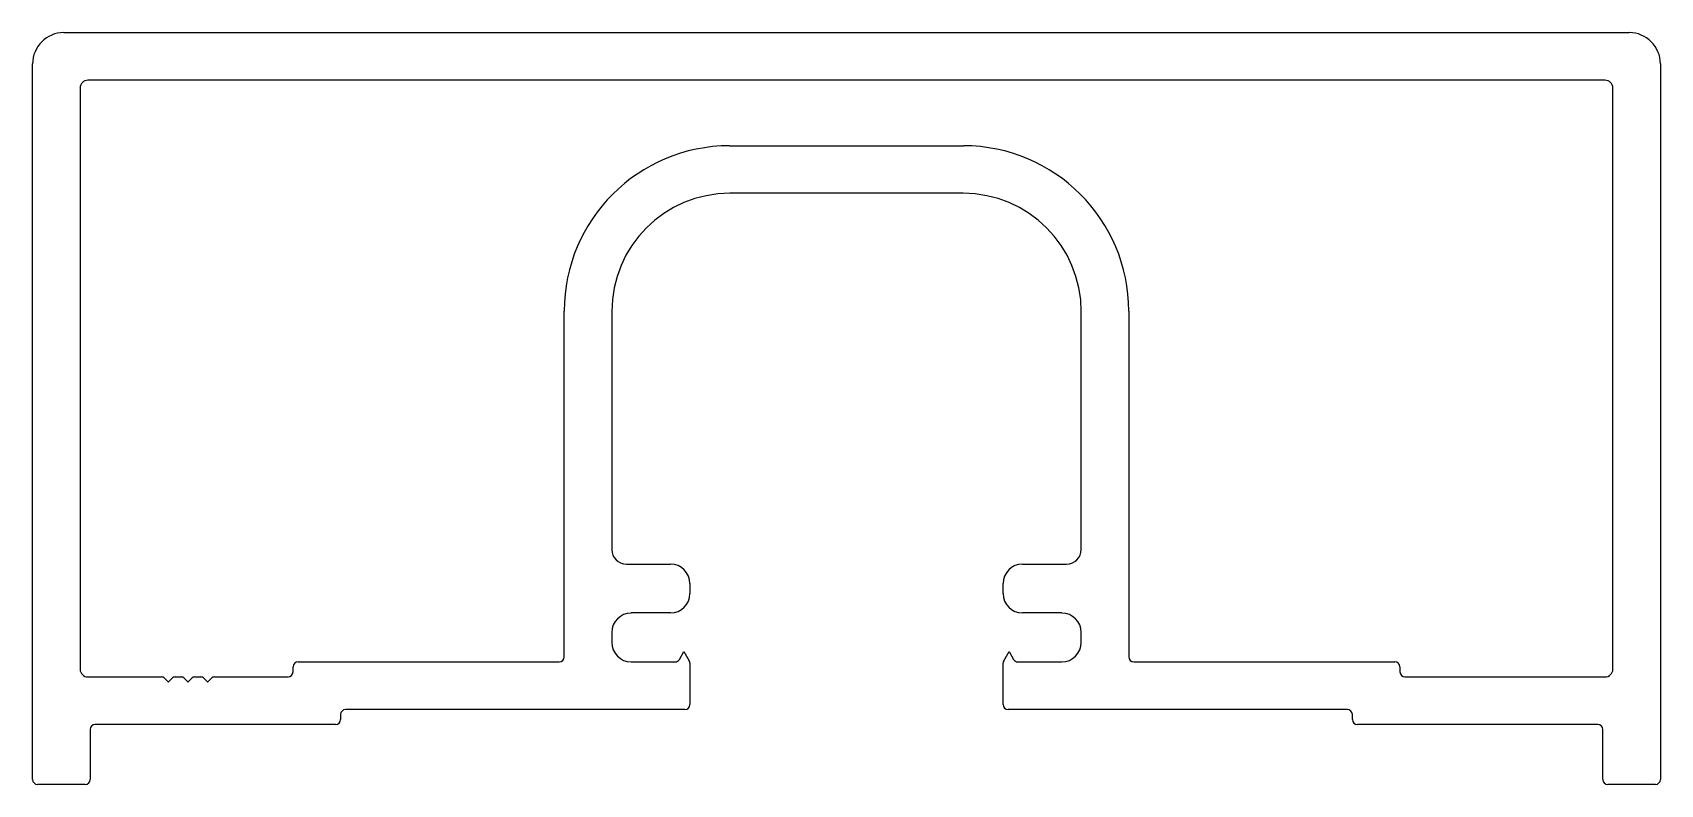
# Model space of a CAD drawing. Header units: inches. Extents: x -41.7 to 40.8, y -0.3 to 37.8.
import ezdxf

# ---------------------------------------------------------------- set-up
doc = ezdxf.new("R2010")
doc.units = ezdxf.units.IN
doc.header["$MEASUREMENT"] = 0

msp = doc.modelspace()

# ---------------------------------------------------------------- linework, layer by layer
at = {"color": 7, "linetype": 'Continuous'}
for p, q in [((-40.149, 37.778), (39.226, 37.778)), ((-41.737, -0.068), (-41.737, 36.191)), ((40.813, 36.191), (40.813, -0.068)), ((5.45, 29.635), (-6.373, 29.635)), ((-12.368, 23.641), (-12.368, 11.587)), ((11.445, 11.587), (11.445, 23.641)), ((-11.624, 10.843), (-9.39, 10.843)), ((8.468, 10.843), (10.701, 10.843)), ((-8.399, 9.852), (-8.399, 9.356)), ((7.476, 9.356), (7.476, 9.852)), ((-9.39, 8.365), (-11.376, 8.365)), ((10.453, 8.365), (8.468, 8.365)), ((-12.368, 7.373), (-12.368, 6.878)), ((11.445, 6.878), (11.445, 7.373)), ((-11.376, 5.886), (-9.155, 5.886)), ((-8.935, 6.013), (-8.703, 6.414)), ((-8.703, 6.414), (-8.433, 5.945)), ((-8.399, 5.818), (-8.399, 3.727)), ((7.476, 3.727), (7.476, 5.818)), ((7.51, 5.945), (7.781, 6.414)), ((7.781, 6.414), (8.013, 6.013)), ((8.232, 5.886), (10.453, 5.886)), ((-8.653, 3.473), (-25.862, 3.473)), ((24.938, 3.473), (7.73, 3.473)), ((-26.37, 2.711), (-38.562, 2.711)), ((-26.116, 3.219), (-26.116, 2.965)), ((25.192, 2.965), (25.192, 3.219)), ((37.638, 2.711), (25.446, 2.711)), ((-38.816, 2.457), (-38.816, -0.068)), ((37.892, -0.068), (37.892, 2.457)), ((-39.07, -0.322), (-41.483, -0.322)), ((40.559, -0.322), (38.146, -0.322))]:
    msp.add_line(p, q, dxfattribs=at)
at = {"color": 7}
for p, q in [((-39.324, 34.968), (-39.324, 5.521)), ((38.004, 35.365), (-38.927, 35.365)), ((38.4, 5.521), (38.4, 34.968)), ((-6.392, 32.042), (-0.843, 32.042)), ((-0.843, 32.042), (5.469, 32.042)), ((-14.774, 6.14), (-14.774, 23.66)), ((13.851, 23.66), (13.851, 6.14)), ((-28.275, 5.886), (-15.028, 5.886)), ((14.105, 5.886), (27.351, 5.886)), ((-38.927, 5.124), (-35.208, 5.124)), ((-35.031, 5.051), (-34.86, 4.88)), ((-34.849, 4.88), (-34.678, 5.051)), ((-34.501, 5.124), (-34.208, 5.124)), ((-34.031, 5.051), (-33.86, 4.88)), ((-33.849, 4.88), (-33.678, 5.051)), ((-33.501, 5.124), (-33.208, 5.124)), ((-33.031, 5.051), (-32.86, 4.88)), ((-32.849, 4.88), (-32.678, 5.051)), ((-32.501, 5.124), (-28.783, 5.124)), ((-28.529, 5.378), (-28.529, 5.632)), ((27.605, 5.632), (27.605, 5.378)), ((27.859, 5.124), (38.004, 5.124))]:
    msp.add_line(p, q, dxfattribs=at)
at = {"color": 7, "linetype": 'Continuous'}
for centre, radius, start, end in [((-40.149, 36.191), 1.587, 90, 180), ((39.226, 36.191), 1.587, 0, 90), ((-6.373, 23.641), 5.994, 90, 180), ((5.45, 23.641), 5.994, 360, 90), ((-11.624, 11.587), 0.744, 180, 270), ((10.701, 11.587), 0.744, 270, 360), ((-9.39, 9.852), 0.991, 360, 90), ((8.468, 9.852), 0.991, 90, 180), ((-9.39, 9.356), 0.991, 270, 0), ((8.468, 9.356), 0.991, 180, 270), ((-11.376, 7.373), 0.991, 90, 180), ((10.453, 7.373), 0.991, 360, 90), ((-11.376, 6.878), 0.991, 180, 270), ((10.453, 6.878), 0.991, 270, 360), ((-9.155, 6.14), 0.254, 270, 330), ((-8.653, 5.818), 0.254, 359.99645, 30), ((7.73, 5.818), 0.254, 150, 180), ((8.232, 6.14), 0.254, 210, 270), ((-25.862, 3.219), 0.254, 90, 180), ((-8.653, 3.727), 0.254, 270, 359.99645), ((7.73, 3.727), 0.254, 180, 270), ((24.938, 3.219), 0.254, 0, 90), ((-38.562, 2.457), 0.254, 90, 180), ((-26.37, 2.965), 0.254, 270, 360), ((25.446, 2.965), 0.254, 180, 270), ((37.638, 2.457), 0.254, 0, 90), ((-41.483, -0.068), 0.254, 180, 270), ((-39.07, -0.068), 0.254, 270, 0), ((38.146, -0.068), 0.254, 180, 270), ((40.559, -0.068), 0.254, 270, 360)]:
    msp.add_arc(centre, radius, start, end, dxfattribs=at)
at = {"color": 7}
for centre, radius, start, end in [((-38.927, 34.968), 0.397, 90, 180), ((38.004, 34.968), 0.397, 360, 90), ((-6.392, 23.66), 8.382, 90, 180), ((5.469, 23.66), 8.382, 0, 90), ((-28.275, 5.632), 0.254, 90, 180), ((-15.028, 6.14), 0.254, 270, 360), ((14.105, 6.14), 0.254, 180, 270), ((27.351, 5.632), 0.254, 360, 90), ((-38.927, 5.521), 0.397, 180, 270), ((-35.208, 4.874), 0.25, 45, 90), ((-34.501, 4.874), 0.25, 90, 135), ((-34.208, 4.874), 0.25, 45, 90), ((-33.501, 4.874), 0.25, 90, 135), ((-33.208, 4.874), 0.25, 45, 90), ((-32.501, 4.874), 0.25, 90, 135), ((-28.783, 5.378), 0.254, 270, 0), ((27.859, 5.378), 0.254, 180, 270), ((38.004, 5.521), 0.397, 270, 0), ((-34.855, 4.886), 0.008, 225, 315), ((-33.855, 4.886), 0.008, 225, 315), ((-32.855, 4.886), 0.008, 225, 315)]:
    msp.add_arc(centre, radius, start, end, dxfattribs=at)

doc.saveas('drawing.dxf')
